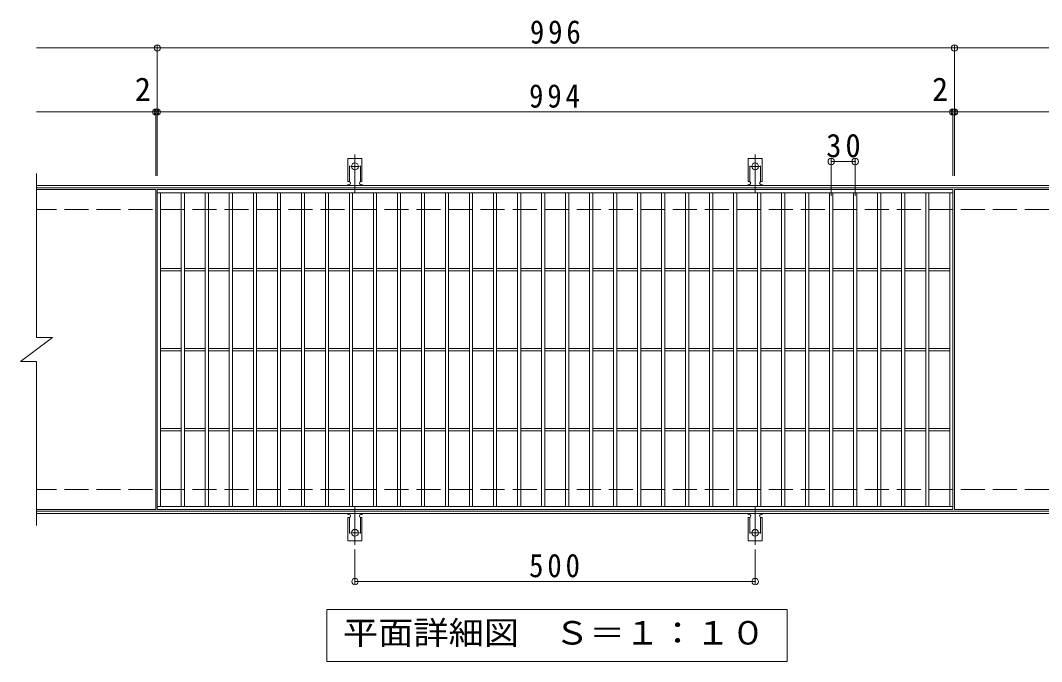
# Model space of a CAD drawing. Units: millimetres on the paper, enlarged 2 times, with parts at other scales. Extents: x -301 to 338, y -274 to 248.
# Drawn here: x -131.2 to 124, y 87.6 to 247.9 of the extents above; entities that cross this region are included whole.
import ezdxf
from ezdxf.enums import TextEntityAlignment as Align

# ---------------------------------------------------------------- set-up
doc = ezdxf.new("R2010")
doc.units = ezdxf.units.MM
doc.header["$LTSCALE"] = 2
doc.header["$PDMODE"] = 32
doc.header["$PDSIZE"] = 1.6
for name, pattern in [('CHAIN2', [12, 9, -1, 1, -1]), ('DASHED2', [3, 2, -1]), ('DASHED3', [4, 3, -1])]:
    doc.linetypes.add(name, pattern=pattern)
for name, color, linetype, lineweight in [('C-1', 2, 'Continuous', 9), ('C-2', 3, 'Continuous', 9), ('C-4', 7, 'Continuous', 9), ('C-5', 7, 'Continuous', 9), ('C-A', 3, 'Continuous', 9)]:
    doc.layers.add(name, color=color, linetype=linetype, lineweight=lineweight)
doc.styles.add('ＭＳ ゴシック', font='')
doc.styles.get('ＭＳ ゴシック').set_extended_font_data('MS Gothic')

msp = doc.modelspace()

# ---------------------------------------------------------------- linework, layer by layer
at = {"layer": 'C-1'}
for p, q in [((133.843, 206.624), (-127.157, 206.624)), ((133.843, 206.023), (-127.157, 206.023)), ((133.843, 125.223), (-127.157, 125.223)), ((133.843, 124.623), (-127.157, 124.623))]:
    msp.add_line(p, q, dxfattribs=at)
at = {"layer": 'C-1', "linetype": 'DASHED3'}
for p, q in [((133.843, 200.623), (-127.157, 200.623)), ((133.843, 130.623), (-127.157, 130.623))]:
    msp.add_line(p, q, dxfattribs=at)
at = {"layer": 'C-2'}
for p, q in [((-127.157, 209.623), (-127.157, 168.623)), ((-97.357, 205.623), (-127.157, 205.623)), ((-97.357, 205.623), (-97.357, 125.623)), ((-96.957, 204.823), (101.843, 204.823)), ((-96.157, 126.423), (-96.157, 204.823)), ((-90.957, 126.423), (-90.957, 204.823)), ((-90.157, 126.423), (-90.157, 204.823)), ((-84.957, 126.423), (-84.957, 204.823)), ((-84.157, 126.423), (-84.157, 204.823)), ((-78.957, 126.423), (-78.957, 204.823)), ((-78.157, 126.423), (-78.157, 204.823)), ((-72.957, 126.423), (-72.957, 204.823)), ((-72.157, 126.423), (-72.157, 204.823)), ((-66.957, 126.423), (-66.957, 204.823)), ((-66.157, 126.423), (-66.157, 204.823)), ((-60.957, 126.423), (-60.957, 204.823)), ((-60.157, 126.423), (-60.157, 204.823)), ((-54.957, 126.423), (-54.957, 204.823)), ((-54.157, 126.423), (-54.157, 204.823)), ((-48.957, 126.423), (-48.957, 204.823)), ((-48.157, 126.423), (-48.157, 204.823)), ((-42.957, 126.423), (-42.957, 204.823)), ((-42.157, 126.423), (-42.157, 204.823)), ((-36.957, 126.423), (-36.957, 204.823)), ((-36.157, 126.423), (-36.157, 204.823)), ((-30.957, 126.423), (-30.957, 204.823)), ((-30.157, 126.423), (-30.157, 204.823)), ((-24.957, 126.423), (-24.957, 204.823)), ((-24.157, 126.423), (-24.157, 204.823)), ((-18.957, 126.423), (-18.957, 204.823)), ((-18.157, 126.423), (-18.157, 204.823)), ((-12.957, 126.423), (-12.957, 204.823)), ((-12.157, 126.423), (-12.157, 204.823)), ((-6.957, 126.423), (-6.957, 204.823)), ((-6.157, 126.423), (-6.157, 204.823)), ((-0.957, 126.423), (-0.957, 204.823)), ((-0.157, 126.423), (-0.157, 204.823)), ((5.043, 126.423), (5.043, 204.823)), ((5.843, 126.423), (5.843, 204.823)), ((11.043, 126.423), (11.043, 204.823)), ((11.843, 126.423), (11.843, 204.823)), ((17.043, 126.423), (17.043, 204.823)), ((17.843, 126.423), (17.843, 204.823)), ((23.043, 126.423), (23.043, 204.823)), ((23.843, 126.423), (23.843, 204.823)), ((29.043, 126.423), (29.043, 204.823)), ((29.843, 126.423), (29.843, 204.823)), ((35.043, 126.423), (35.043, 204.823)), ((35.843, 126.423), (35.843, 204.823)), ((41.043, 126.423), (41.043, 204.823)), ((41.843, 126.423), (41.843, 204.823)), ((47.043, 126.423), (47.043, 204.823)), ((47.843, 126.423), (47.843, 204.823)), ((53.043, 126.423), (53.043, 204.823)), ((53.843, 126.423), (53.843, 204.823)), ((59.043, 126.423), (59.043, 204.823)), ((59.843, 126.423), (59.843, 204.823)), ((65.043, 126.423), (65.043, 204.823)), ((65.843, 126.423), (65.843, 204.823)), ((71.043, 126.423), (71.043, 204.823)), ((71.843, 126.423), (71.843, 204.823)), ((77.043, 126.423), (77.043, 204.823)), ((77.843, 126.423), (77.843, 204.823)), ((83.043, 126.423), (83.043, 204.823)), ((83.843, 126.423), (83.843, 204.823)), ((89.043, 126.423), (89.043, 204.823)), ((89.843, 126.423), (89.843, 204.823)), ((95.043, 126.423), (95.043, 204.823)), ((95.843, 126.423), (95.843, 204.823)), ((101.043, 126.423), (101.043, 204.823)), ((101.843, 205.623), (101.843, 125.623)), ((102.243, 205.623), (102.243, 125.623)), ((133.843, 205.623), (102.243, 205.623)), ((-96.157, 185.923), (-90.957, 185.923)), ((-96.157, 185.323), (-90.957, 185.323)), ((-90.157, 185.923), (-84.957, 185.923)), ((-90.157, 185.323), (-84.957, 185.323)), ((-84.157, 185.923), (-78.957, 185.923)), ((-84.157, 185.323), (-78.957, 185.323)), ((-78.157, 185.923), (-72.957, 185.923)), ((-78.157, 185.323), (-72.957, 185.323)), ((-72.157, 185.923), (-66.957, 185.923)), ((-72.157, 185.323), (-66.957, 185.323)), ((-66.157, 185.923), (-60.957, 185.923)), ((-66.157, 185.323), (-60.957, 185.323)), ((-60.157, 185.923), (-54.957, 185.923)), ((-60.157, 185.323), (-54.957, 185.323)), ((-54.157, 185.923), (-48.957, 185.923)), ((-54.157, 185.323), (-48.957, 185.323)), ((-48.157, 185.923), (-42.957, 185.923)), ((-48.157, 185.323), (-42.957, 185.323)), ((-42.157, 185.923), (-36.957, 185.923)), ((-42.157, 185.323), (-36.957, 185.323)), ((-36.157, 185.923), (-30.957, 185.923)), ((-36.157, 185.323), (-30.957, 185.323)), ((-30.157, 185.923), (-24.957, 185.923)), ((-30.157, 185.323), (-24.957, 185.323)), ((-24.157, 185.923), (-18.957, 185.923)), ((-24.157, 185.323), (-18.957, 185.323)), ((-18.157, 185.923), (-12.957, 185.923)), ((-18.157, 185.323), (-12.957, 185.323)), ((-12.157, 185.923), (-6.957, 185.923)), ((-12.157, 185.323), (-6.957, 185.323)), ((-6.157, 185.923), (-0.957, 185.923)), ((-6.157, 185.323), (-0.957, 185.323)), ((-0.157, 185.923), (5.043, 185.923)), ((-0.157, 185.323), (5.043, 185.323)), ((5.843, 185.923), (11.043, 185.923)), ((5.843, 185.323), (11.043, 185.323)), ((11.843, 185.923), (17.043, 185.923)), ((11.843, 185.323), (17.043, 185.323)), ((17.843, 185.923), (23.043, 185.923)), ((17.843, 185.323), (23.043, 185.323)), ((23.843, 185.923), (29.043, 185.923)), ((23.843, 185.323), (29.043, 185.323)), ((29.843, 185.923), (35.043, 185.923)), ((29.843, 185.323), (35.043, 185.323)), ((35.843, 185.923), (41.043, 185.923)), ((35.843, 185.323), (41.043, 185.323)), ((41.843, 185.923), (47.043, 185.923)), ((41.843, 185.323), (47.043, 185.323)), ((47.843, 185.923), (53.043, 185.923)), ((47.843, 185.323), (53.043, 185.323)), ((53.843, 185.923), (59.043, 185.923)), ((53.843, 185.323), (59.043, 185.323)), ((59.843, 185.923), (65.043, 185.923)), ((59.843, 185.323), (65.043, 185.323)), ((65.843, 185.923), (71.043, 185.923)), ((65.843, 185.323), (71.043, 185.323)), ((71.843, 185.923), (77.043, 185.923)), ((71.843, 185.323), (77.043, 185.323)), ((77.843, 185.923), (83.043, 185.923)), ((77.843, 185.323), (83.043, 185.323)), ((83.843, 185.923), (89.043, 185.923)), ((83.843, 185.323), (89.043, 185.323)), ((89.843, 185.923), (95.043, 185.923)), ((89.843, 185.323), (95.043, 185.323)), ((95.843, 185.923), (101.043, 185.923)), ((95.843, 185.323), (101.043, 185.323)), ((-131.157, 162.623), (-123.157, 168.623)), ((-127.157, 168.623), (-123.157, 168.623)), ((-96.157, 165.923), (-90.957, 165.923)), ((-90.157, 165.923), (-84.957, 165.923)), ((-84.157, 165.923), (-78.957, 165.923)), ((-78.157, 165.923), (-72.957, 165.923)), ((-72.157, 165.923), (-66.957, 165.923)), ((-66.157, 165.923), (-60.957, 165.923)), ((-60.157, 165.923), (-54.957, 165.923)), ((-54.157, 165.923), (-48.957, 165.923)), ((-48.157, 165.923), (-42.957, 165.923)), ((-42.157, 165.923), (-36.957, 165.923)), ((-36.157, 165.923), (-30.957, 165.923)), ((-30.157, 165.923), (-24.957, 165.923)), ((-24.157, 165.923), (-18.957, 165.923)), ((-18.157, 165.923), (-12.957, 165.923)), ((-12.157, 165.923), (-6.957, 165.923)), ((-6.157, 165.923), (-0.957, 165.923)), ((-0.157, 165.923), (5.043, 165.923)), ((5.843, 165.923), (11.043, 165.923)), ((11.843, 165.923), (17.043, 165.923)), ((17.843, 165.923), (23.043, 165.923)), ((23.843, 165.923), (29.043, 165.923)), ((29.843, 165.923), (35.043, 165.923)), ((35.843, 165.923), (41.043, 165.923)), ((41.843, 165.923), (47.043, 165.923)), ((47.843, 165.923), (53.043, 165.923)), ((53.843, 165.923), (59.043, 165.923)), ((59.843, 165.923), (65.043, 165.923)), ((65.843, 165.923), (71.043, 165.923)), ((71.843, 165.923), (77.043, 165.923)), ((77.843, 165.923), (83.043, 165.923)), ((83.843, 165.923), (89.043, 165.923)), ((89.843, 165.923), (95.043, 165.923)), ((95.843, 165.923), (101.043, 165.923)), ((-96.157, 165.323), (-90.957, 165.323)), ((-90.157, 165.323), (-84.957, 165.323)), ((-84.157, 165.323), (-78.957, 165.323)), ((-78.157, 165.323), (-72.957, 165.323)), ((-72.157, 165.323), (-66.957, 165.323)), ((-66.157, 165.323), (-60.957, 165.323)), ((-60.157, 165.323), (-54.957, 165.323)), ((-54.157, 165.323), (-48.957, 165.323)), ((-48.157, 165.323), (-42.957, 165.323)), ((-42.157, 165.323), (-36.957, 165.323)), ((-36.157, 165.323), (-30.957, 165.323)), ((-30.157, 165.323), (-24.957, 165.323)), ((-24.157, 165.323), (-18.957, 165.323)), ((-18.157, 165.323), (-12.957, 165.323)), ((-12.157, 165.323), (-6.957, 165.323)), ((-6.157, 165.323), (-0.957, 165.323)), ((-0.157, 165.323), (5.043, 165.323)), ((5.843, 165.323), (11.043, 165.323)), ((11.843, 165.323), (17.043, 165.323)), ((17.843, 165.323), (23.043, 165.323)), ((23.843, 165.323), (29.043, 165.323)), ((29.843, 165.323), (35.043, 165.323)), ((35.843, 165.323), (41.043, 165.323)), ((41.843, 165.323), (47.043, 165.323)), ((47.843, 165.323), (53.043, 165.323)), ((53.843, 165.323), (59.043, 165.323)), ((59.843, 165.323), (65.043, 165.323)), ((65.843, 165.323), (71.043, 165.323)), ((71.843, 165.323), (77.043, 165.323)), ((77.843, 165.323), (83.043, 165.323)), ((83.843, 165.323), (89.043, 165.323)), ((89.843, 165.323), (95.043, 165.323)), ((95.843, 165.323), (101.043, 165.323)), ((-131.157, 162.623), (-127.157, 162.623)), ((-127.157, 162.623), (-127.157, 121.623)), ((-96.157, 145.923), (-90.957, 145.923)), ((-90.157, 145.923), (-84.957, 145.923)), ((-84.157, 145.923), (-78.957, 145.923)), ((-78.157, 145.923), (-72.957, 145.923)), ((-72.157, 145.923), (-66.957, 145.923)), ((-66.157, 145.923), (-60.957, 145.923)), ((-60.157, 145.923), (-54.957, 145.923)), ((-54.157, 145.923), (-48.957, 145.923)), ((-48.157, 145.923), (-42.957, 145.923)), ((-42.157, 145.923), (-36.957, 145.923)), ((-36.157, 145.923), (-30.957, 145.923)), ((-30.157, 145.923), (-24.957, 145.923)), ((-24.157, 145.923), (-18.957, 145.923)), ((-18.157, 145.923), (-12.957, 145.923)), ((-12.157, 145.923), (-6.957, 145.923)), ((-6.157, 145.923), (-0.957, 145.923)), ((-0.157, 145.923), (5.043, 145.923)), ((5.843, 145.923), (11.043, 145.923)), ((11.843, 145.923), (17.043, 145.923)), ((17.843, 145.923), (23.043, 145.923)), ((23.843, 145.923), (29.043, 145.923)), ((29.843, 145.923), (35.043, 145.923)), ((35.843, 145.923), (41.043, 145.923)), ((41.843, 145.923), (47.043, 145.923)), ((47.843, 145.923), (53.043, 145.923)), ((53.843, 145.923), (59.043, 145.923)), ((59.843, 145.923), (65.043, 145.923)), ((65.843, 145.923), (71.043, 145.923)), ((71.843, 145.923), (77.043, 145.923)), ((77.843, 145.923), (83.043, 145.923)), ((83.843, 145.923), (89.043, 145.923)), ((89.843, 145.923), (95.043, 145.923)), ((95.843, 145.923), (101.043, 145.923)), ((-96.157, 145.323), (-90.957, 145.323)), ((-90.157, 145.323), (-84.957, 145.323)), ((-84.157, 145.323), (-78.957, 145.323)), ((-78.157, 145.323), (-72.957, 145.323)), ((-72.157, 145.323), (-66.957, 145.323)), ((-66.157, 145.323), (-60.957, 145.323)), ((-60.157, 145.323), (-54.957, 145.323)), ((-54.157, 145.323), (-48.957, 145.323)), ((-48.157, 145.323), (-42.957, 145.323)), ((-42.157, 145.323), (-36.957, 145.323)), ((-36.157, 145.323), (-30.957, 145.323)), ((-30.157, 145.323), (-24.957, 145.323)), ((-24.157, 145.323), (-18.957, 145.323)), ((-18.157, 145.323), (-12.957, 145.323)), ((-12.157, 145.323), (-6.957, 145.323)), ((-6.157, 145.323), (-0.957, 145.323)), ((-0.157, 145.323), (5.043, 145.323)), ((5.843, 145.323), (11.043, 145.323)), ((11.843, 145.323), (17.043, 145.323)), ((17.843, 145.323), (23.043, 145.323)), ((23.843, 145.323), (29.043, 145.323)), ((29.843, 145.323), (35.043, 145.323)), ((35.843, 145.323), (41.043, 145.323)), ((41.843, 145.323), (47.043, 145.323)), ((47.843, 145.323), (53.043, 145.323)), ((53.843, 145.323), (59.043, 145.323)), ((59.843, 145.323), (65.043, 145.323)), ((65.843, 145.323), (71.043, 145.323)), ((71.843, 145.323), (77.043, 145.323)), ((77.843, 145.323), (83.043, 145.323)), ((83.843, 145.323), (89.043, 145.323)), ((89.843, 145.323), (95.043, 145.323)), ((95.843, 145.323), (101.043, 145.323)), ((-97.357, 125.623), (-127.157, 125.623)), ((101.843, 126.423), (-96.957, 126.423)), ((101.843, 125.623), (-96.957, 125.623)), ((133.843, 125.623), (102.243, 125.623))]:
    msp.add_line(p, q, dxfattribs=at)
msp.add_lwpolyline([(-96.957, 125.623), (-96.957, 205.623), (101.843, 205.623)], dxfattribs=at)
at = {"layer": 'C-4'}
for p, q in [((-127.157, 241.023), (133.843, 241.023)), ((-96.957, 209.023), (-96.957, 241.623)), ((102.243, 209.023), (102.243, 241.623)), ((-127.157, 225.023), (133.843, 225.023)), ((-97.357, 209.023), (-97.357, 225.623)), ((101.843, 209.023), (101.843, 225.623)), ((71.443, 204.024), (71.443, 213.224)), ((71.443, 212.624), (77.443, 212.624)), ((77.443, 204.024), (77.443, 213.224)), ((-47.557, 115.679), (-47.557, 107.023)), ((52.443, 115.679), (52.443, 107.023)), ((-47.557, 107.623), (52.443, 107.623))]:
    msp.add_line(p, q, dxfattribs=at)
for p in [(-96.957, 241.023), (102.243, 241.023), (-97.357, 225.023), (-96.957, 225.023), (101.843, 225.023), (102.243, 225.023), (71.443, 212.624), (77.443, 212.624), (-47.557, 107.623), (52.443, 107.623)]:
    msp.add_point(p, dxfattribs=at)
at = {"layer": 'C-5'}
msp.add_lwpolyline([(-54.557, 87.623), (-54.557, 100.623), (60.443, 100.623), (60.443, 87.623)], close=True, dxfattribs=at)
at = {"layer": 'C-A', "color": 7, "linetype": 'CHAIN2'}
for p, q in [((-47.557, 204.93), (-47.557, 214.41)), ((52.443, 204.93), (52.443, 214.41)), ((-48.712, 211.423), (-46.401, 211.423)), ((51.288, 211.423), (53.599, 211.423)), ((-47.557, 126.317), (-47.557, 116.837)), ((52.443, 126.317), (52.443, 116.837)), ((-48.712, 119.823), (-46.401, 119.823)), ((51.288, 119.823), (53.599, 119.823))]:
    msp.add_line(p, q, dxfattribs=at)
at = {"layer": 'C-A'}
for p, q in [((-49.307, 207.623), (-49.307, 213.423)), ((-45.807, 213.423), (-49.307, 213.423)), ((-45.807, 207.623), (-45.807, 213.423)), ((50.693, 207.623), (50.693, 213.423)), ((54.193, 213.423), (50.693, 213.423)), ((54.193, 207.623), (54.193, 213.423)), ((-49.307, 207.623), (-49.057, 207.623)), ((-49.157, 206.823), (-49.057, 206.823)), ((-46.058, 206.823), (-45.955, 206.823)), ((-45.807, 207.623), (-46.057, 207.623)), ((50.693, 207.623), (50.943, 207.623)), ((50.843, 206.823), (50.943, 206.823)), ((53.942, 206.823), (54.045, 206.823)), ((54.193, 207.623), (53.943, 207.623)), ((-49.307, 123.623), (-49.057, 123.623)), ((-49.307, 123.623), (-49.307, 117.823)), ((-49.157, 124.423), (-49.057, 124.423)), ((-46.058, 124.423), (-45.955, 124.423)), ((-45.807, 123.623), (-46.057, 123.623)), ((-45.807, 123.623), (-45.807, 117.823)), ((50.693, 123.623), (50.943, 123.623)), ((50.693, 123.623), (50.693, 117.823)), ((50.843, 124.423), (50.943, 124.423)), ((53.942, 124.423), (54.045, 124.423)), ((54.193, 123.623), (53.943, 123.623)), ((54.193, 123.623), (54.193, 117.823)), ((-45.807, 117.823), (-49.307, 117.823)), ((54.193, 117.823), (50.693, 117.823))]:
    msp.add_line(p, q, dxfattribs=at)
at = {"layer": 'C-A', "linetype": 'DASHED2'}
for p, q in [((-48.907, 207.594), (-48.907, 213.423)), ((-46.207, 207.594), (-46.207, 213.423)), ((51.093, 207.594), (51.093, 213.423)), ((53.793, 207.594), (53.793, 213.423)), ((-48.907, 123.652), (-48.907, 117.823)), ((-46.207, 123.652), (-46.207, 117.823)), ((51.093, 123.652), (51.093, 117.823)), ((53.793, 123.652), (53.793, 117.823))]:
    msp.add_line(p, q, dxfattribs=at)
at = {"layer": 'C-A'}
for centre in [(-47.557, 211.423), (52.443, 211.423), (-47.557, 119.823), (52.443, 119.823)]:
    msp.add_circle(centre, 0.85, dxfattribs=at)
for centre, start, end in [((-49.157, 206.423), 90.27596, 150.00047), ((-49.057, 207.223), 270, 90), ((-46.057, 207.223), 90, 269.8667), ((-45.957, 206.423), 29.99927, 89.75836), ((50.843, 206.423), 90.27596, 150.00047), ((50.943, 207.223), 270, 90), ((53.943, 207.223), 90, 269.8667), ((54.043, 206.423), 29.99927, 89.75836), ((-49.157, 124.823), 209.99951, 269.72403), ((-49.057, 124.023), 270, 90), ((-46.057, 124.023), 90.13329, 270), ((-45.957, 124.823), 270.24162, 330.00072), ((50.843, 124.823), 209.99951, 269.72403), ((50.943, 124.023), 270, 90), ((53.943, 124.023), 90.13329, 270), ((54.043, 124.823), 270.24162, 330.00072)]:
    msp.add_arc(centre, 0.4, start, end, dxfattribs=at)

# ---------------------------------------------------------------- texts
at = {"layer": 'C-4', "color": 2, "style": 'ＭＳ ゴシック'}
for p in [(-102.549, 226.023), (96.651, 226.023)]:
    msp.add_text('2', height=5.865, dxfattribs=at).set_placement(p, align=Align.BOTTOM_LEFT)
at = {"layer": 'C-4', "color": 2, "char_height": 5.865, "attachment_point": 7, "style": 'ＭＳ ゴシック'}
for s, insert in [('\\T1.27;\\W0.9;996', (-3.857, 242.023)), ('\\T1.27;\\W0.9;994', (-4.057, 226.023)), ('\\T1.27;\\W0.95;30', (70.193, 213.624)), ('\\T1.27;\\W0.9;500', (-4.057, 108.623))]:
    msp.add_mtext(s, dxfattribs=dict(at, insert=insert))
at = {"layer": 'C-5', "color": 2, "style": 'ＭＳ ゴシック', "width": 1.1}
msp.add_text('平面詳細図\u3000Ｓ＝１：１０', height=5.865, dxfattribs=at).set_placement((-50.557, 90.123), align=Align.BOTTOM_LEFT)

doc.saveas('drawing.dxf')
